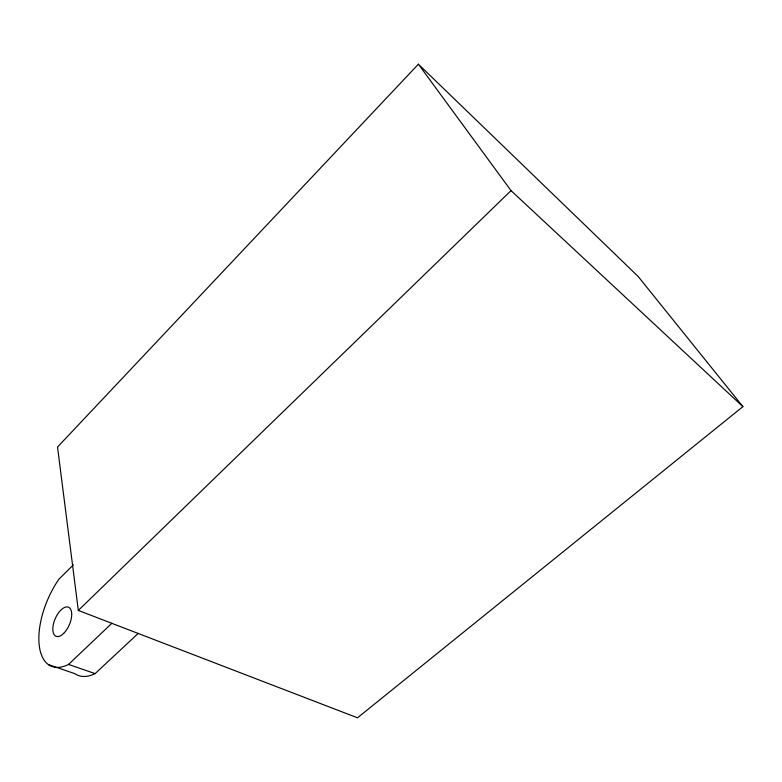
<?xml version="1.0" encoding="UTF-8"?>
<svg xmlns="http://www.w3.org/2000/svg" width="782" height="782" viewBox="0 0 782 782"><rect width="100%" height="100%" fill="white"/><g stroke="black" fill="none" stroke-linecap="round" stroke-linejoin="round"><path stroke-width="1.17" d="M418.39 64.192L57.526 447.03L78.317 610.429L357.511 717.808L742.9 406.63L638.132 276.466L418.39 64.192L511.017 190.622L742.9 406.63M73.361 564.848L58.836 579.276A60.585 29.824 -66.3 0 0 39.217 645.258A60.585 29.824 -66.3 0 0 68.552 664.426L95.111 673.625L138.17 633.449M78.317 610.429L511.017 190.622M68.552 664.426L111.836 623.322M48.455 664.622L74.769 673.625A59.54 30.381 -66.7 0 0 95.111 673.625M63.694 633.361A15.816 7.693 -66.6 0 0 69.647 607.937A15.816 7.693 -66.6 0 0 53.469 623.899A15.816 7.693 -66.6 0 0 63.694 633.361"/></g></svg>
